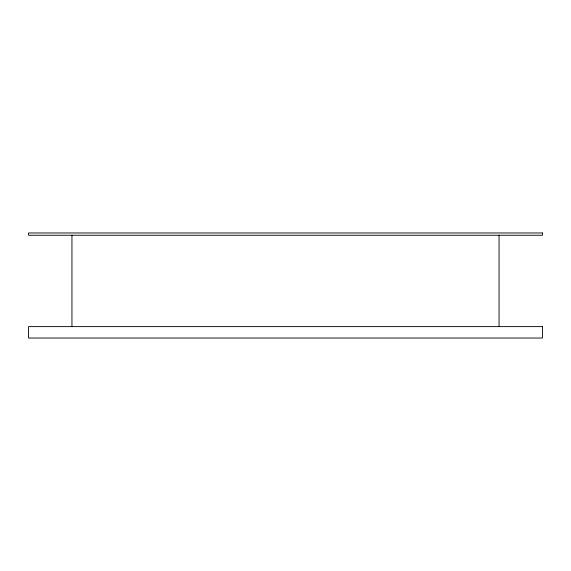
<?xml version="1.0" encoding="UTF-8"?>
<svg xmlns="http://www.w3.org/2000/svg" width="571" height="571" viewBox="0 0 571 571"><rect width="100%" height="100%" fill="white"/><g stroke="black" fill="none" stroke-linecap="round" stroke-linejoin="round"><path stroke-width="0.86" d="M499.054 235.252L499.054 326.612M71.946 235.252L71.946 326.612M542.45 232.968L28.55 232.968L28.55 235.252L542.45 235.252L542.45 232.968M542.45 326.612L28.55 326.612L28.55 338.032L542.45 338.032L542.45 326.612"/></g></svg>
